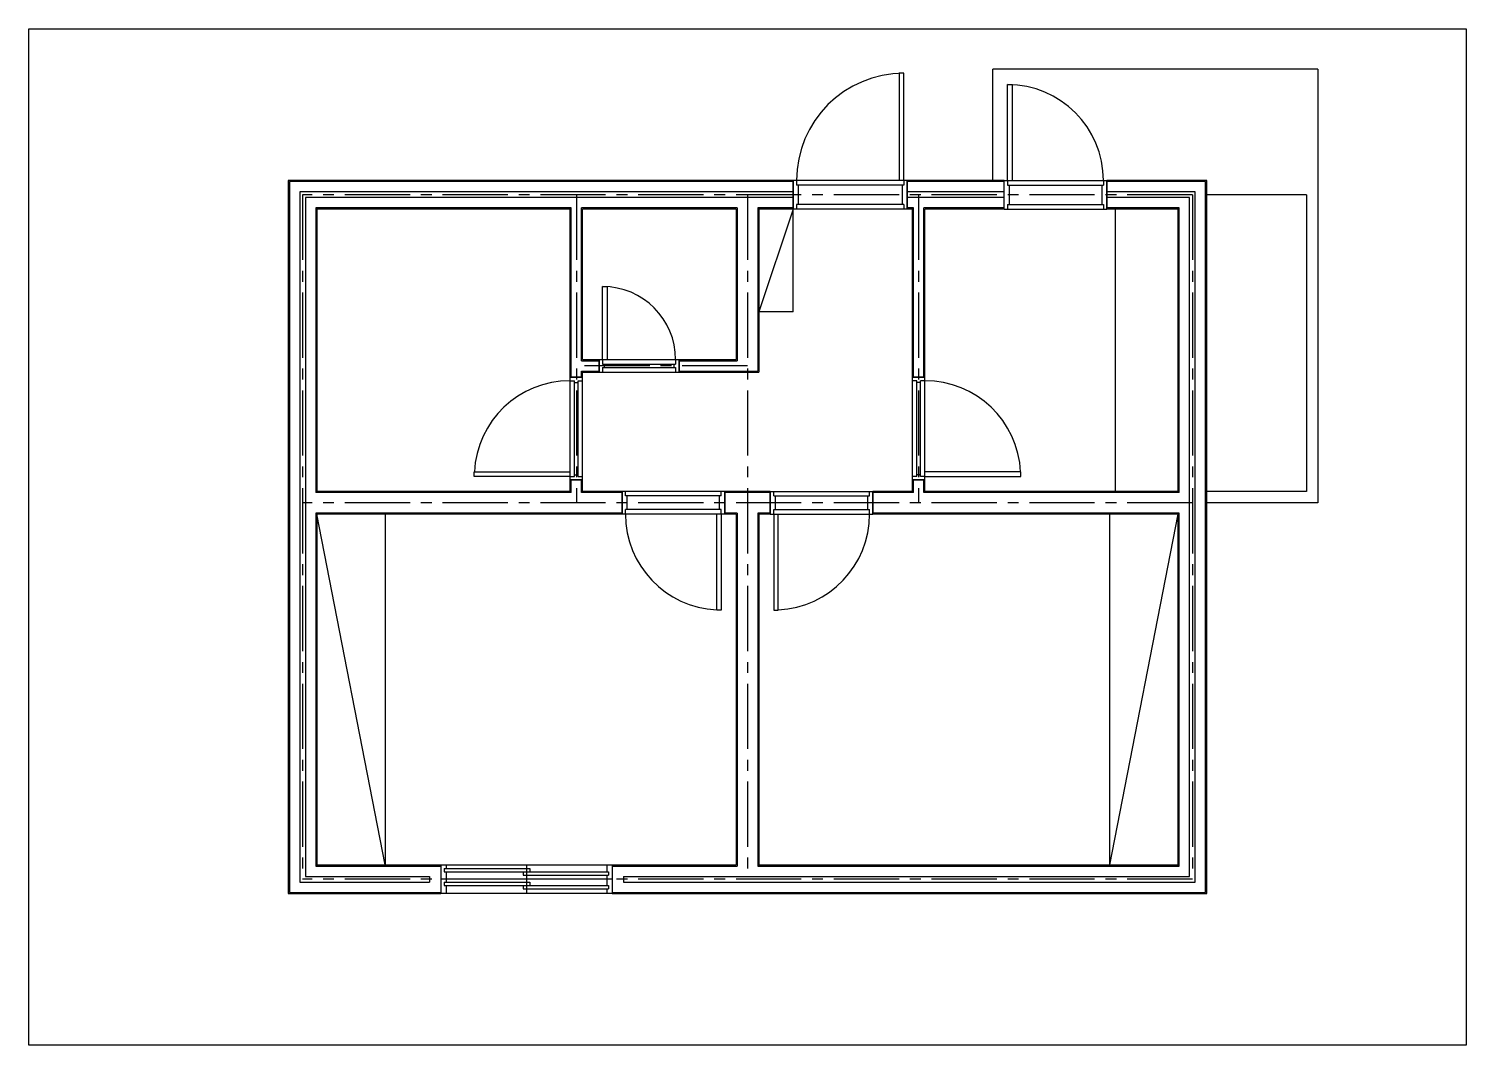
# Model space of a CAD drawing. Header units: millimetres. Extents: x 0 to 12600, y 0 to 8910.
import ezdxf

# ---------------------------------------------------------------- set-up
doc = ezdxf.new("R2010")
doc.units = ezdxf.units.MM
doc.header["$LTSCALE"] = 30
doc.linetypes.add('CENTER2', pattern=[28.575, 19.05, -3.175, 3.175, -3.175])
for name, color, linetype in [('가구', 5, 'Continuous'), ('기타선', 9, 'Continuous'), ('문', 2, 'Continuous'), ('벽', 3, 'Continuous'), ('중심선', 1, 'CENTER2'), ('창문', 4, 'Continuous')]:
    doc.layers.add(name, color=color, linetype=linetype)

msp = doc.modelspace()

# ---------------------------------------------------------------- linework, layer by layer
msp.add_lwpolyline([(0, 0), (0, 8910), (12600, 8910), (12600, 0), (0, 0)], close=True)
at = {"layer": '가구'}
for p, q in [((6700, 6430), (6700, 7330)), ((6700, 6430), (6400, 6430)), ((3125, 4655), (3125, 1580)), ((9475, 1580), (9475, 4655))]:
    msp.add_line(p, q, dxfattribs=at)
at = {"layer": '기타선'}
for p, q in [((6700, 7330), (6400, 6430)), ((3125, 1580), (2525, 4655)), ((9475, 1580), (10075, 4655))]:
    msp.add_line(p, q, dxfattribs=at)
at = {"layer": '문'}
for p, q in [((7670, 8520), (7630, 8520)), ((7630, 8520), (7630, 7580)), ((7670, 7580), (7670, 8520)), ((8580, 7580), (8580, 8420)), ((8580, 8420), (8620, 8420)), ((8620, 8420), (8620, 7580)), ((6700, 7580), (6700, 7330)), ((7700, 7580), (6700, 7580)), ((6730, 7580), (6730, 7540)), ((7670, 7580), (7670, 7540)), ((7700, 7580), (7700, 7330)), ((8550, 7580), (9450, 7580)), ((8550, 7330), (8550, 7580)), ((8580, 7580), (8580, 7540)), ((9420, 7580), (9420, 7540)), ((9450, 7580), (9450, 7330)), ((7670, 7540), (6730, 7540)), ((6745, 7540), (6745, 7370)), ((7655, 7540), (7655, 7370)), ((8580, 7540), (9420, 7540)), ((8595, 7540), (8595, 7370)), ((9405, 7540), (9405, 7370)), ((7700, 7330), (6700, 7330)), ((6730, 7370), (6730, 7330)), ((7670, 7370), (6730, 7370)), ((7670, 7370), (7670, 7330)), ((8550, 7330), (9450, 7330)), ((8580, 7370), (8580, 7330)), ((8580, 7370), (9420, 7370)), ((9420, 7370), (9420, 7330)), ((5030, 6010), (5030, 6650)), ((5030, 6650), (5070, 6650)), ((5070, 6650), (5070, 6010)), ((5000, 6010), (5000, 5900)), ((5000, 6010), (5700, 6010)), ((5030, 6010), (5030, 5970)), ((5030, 5970), (5670, 5970)), ((5030, 5940), (5030, 5900)), ((5030, 5940), (5670, 5940)), ((5045, 5970), (5045, 5940)), ((5655, 5970), (5655, 5940)), ((5670, 6010), (5670, 5970)), ((5670, 5940), (5670, 5900)), ((5700, 6010), (5700, 5900)), ((4745, 5855), (4855, 5855)), ((4745, 4955), (4745, 5855)), ((4745, 5825), (4785, 5825)), ((4785, 4985), (4785, 5825)), ((4785, 5810), (4815, 5810)), ((4815, 5825), (4855, 5825)), ((4815, 4985), (4815, 5825)), ((4855, 4955), (4855, 5855)), ((5000, 5900), (5700, 5900)), ((7855, 5855), (7745, 5855)), ((7745, 4955), (7745, 5855)), ((7785, 5825), (7745, 5825)), ((7785, 4985), (7785, 5825)), ((7815, 5810), (7785, 5810)), ((7855, 5825), (7815, 5825)), ((7815, 4985), (7815, 5825)), ((7855, 4955), (7855, 5855)), ((3905, 4985), (3905, 5025)), ((3905, 5025), (4745, 5025)), ((4745, 4985), (3905, 4985)), ((4745, 4985), (4785, 4985)), ((4745, 4955), (4855, 4955)), ((4785, 5000), (4815, 5000)), ((4815, 4985), (4855, 4985)), ((7785, 4985), (7745, 4985)), ((7855, 4955), (7745, 4955)), ((7815, 5000), (7785, 5000)), ((7855, 4985), (7815, 4985)), ((8695, 5025), (7855, 5025)), ((7855, 4985), (8695, 4985)), ((8695, 4985), (8695, 5025)), ((5200, 4655), (5200, 4855)), ((6100, 4855), (5200, 4855)), ((5230, 4815), (5230, 4855)), ((6070, 4815), (5230, 4815)), ((5245, 4695), (5245, 4815)), ((6055, 4695), (6055, 4815)), ((6070, 4815), (6070, 4855)), ((6100, 4655), (6100, 4855)), ((6500, 4655), (6500, 4855)), ((6500, 4855), (7400, 4855)), ((6530, 4815), (6530, 4855)), ((6530, 4815), (7370, 4815)), ((6545, 4695), (6545, 4815)), ((7355, 4695), (7355, 4815)), ((7370, 4815), (7370, 4855)), ((7400, 4655), (7400, 4855)), ((5230, 4655), (5230, 4695)), ((6070, 4695), (5230, 4695)), ((6070, 4655), (6070, 4695)), ((6530, 4655), (6530, 4695)), ((6530, 4695), (7370, 4695)), ((7370, 4655), (7370, 4695)), ((6100, 4655), (5200, 4655)), ((6030, 3815), (6030, 4655)), ((6070, 4655), (6070, 3815)), ((6500, 4655), (7400, 4655)), ((6530, 4655), (6530, 3815)), ((6570, 3815), (6570, 4655)), ((6070, 3815), (6030, 3815)), ((6530, 3815), (6570, 3815))]:
    msp.add_line(p, q, dxfattribs=at)
at = {"layer": '문', "color": 3}
msp.add_line((9525, 4855), (9525, 7330), dxfattribs=at)
at = {"layer": '문'}
for centre, radius, start, end in [((7670, 7580), 940, 90, 180), ((8580, 7580), 840, 0, 90), ((5030, 6010), 640, 0, 90), ((4745, 4985), 840, 90, 177.27369), ((7855, 4985), 840, 2.72631, 90), ((6070, 4655), 840, 180, 267.27369), ((6530, 4655), 840, 272.72631, 0)]:
    msp.add_arc(centre, radius, start, end, dxfattribs=at)
at = {"layer": '벽', "color": 3}
for p, q in [((11300, 8555), (8450, 8555)), ((11300, 8555), (11300, 4755)), ((2275, 7580), (2275, 1330)), ((6700, 7580), (2275, 7580)), ((2285, 7570), (2285, 1340)), ((6700, 7570), (2285, 7570)), ((8550, 7580), (7700, 7580)), ((8550, 7570), (7700, 7570)), ((10325, 7580), (9450, 7580)), ((10315, 7570), (9450, 7570)), ((10315, 1340), (10315, 7570)), ((10325, 1330), (10325, 7580)), ((11200, 7455), (10325, 7455)), ((11200, 7455), (11200, 4855)), ((4755, 7340), (2515, 7340)), ((2515, 7340), (2515, 4845)), ((4745, 7330), (2525, 7330)), ((2525, 7330), (2525, 4855)), ((6210, 7340), (4845, 7340)), ((6200, 7330), (4855, 7330)), ((6700, 7340), (6390, 7340)), ((6700, 7330), (6400, 7330)), ((7755, 7340), (7700, 7340)), ((7745, 7330), (7700, 7330)), ((8550, 7340), (7845, 7340)), ((8550, 7330), (7855, 7330)), ((10085, 7340), (9450, 7340)), ((10075, 7330), (9450, 7330)), ((10075, 4855), (10075, 7330)), ((10085, 4845), (10085, 7340)), ((11200, 4855), (10325, 4855)), ((2515, 4665), (2515, 1570)), ((10085, 1570), (10085, 4665)), ((11300, 4755), (10325, 4755)), ((2525, 4655), (2525, 1580)), ((10075, 1580), (10075, 4655)), ((2515, 1570), (3612.5, 1570)), ((2525, 1580), (3612.5, 1580)), ((5112.5, 1580), (6200, 1580)), ((5112.5, 1570), (6210, 1570)), ((6390, 1570), (10085, 1570)), ((6400, 1580), (10075, 1580)), ((2275, 1330), (3612.5, 1330)), ((2285, 1340), (3612.5, 1340)), ((5112.5, 1340), (10315, 1340)), ((5112.5, 1330), (10325, 1330))]:
    msp.add_line(p, q, dxfattribs=at)
at = {"layer": '벽'}
for p, q in [((8450, 7580), (8450, 8555)), ((6700, 7330), (6700, 7580)), ((7700, 7330), (7700, 7580)), ((8550, 7330), (8550, 7580)), ((9450, 7330), (9450, 7580)), ((4745, 5855), (4745, 7330)), ((4755, 5855), (4755, 7340)), ((4845, 6000), (4845, 7340)), ((4855, 6010), (4855, 7330)), ((6200, 7330), (6200, 6010)), ((6210, 7340), (6210, 6000)), ((6390, 7340), (6390, 5910)), ((6400, 7330), (6400, 5900)), ((7745, 5855), (7745, 7330)), ((7755, 5855), (7755, 7340)), ((7845, 5855), (7845, 7340)), ((7855, 5855), (7855, 7330)), ((4845, 6000), (5000, 6000)), ((4855, 6010), (5000, 6010)), ((5000, 5900), (5000, 6010)), ((5700, 6010), (6200, 6010)), ((5700, 5900), (5700, 6010)), ((5700, 6000), (6210, 6000)), ((4855, 5855), (4745, 5855)), ((4845, 5910), (5000, 5910)), ((4845, 5855), (4845, 5910)), ((4855, 5900), (5000, 5900)), ((4855, 5855), (4855, 5900)), ((5700, 5910), (6390, 5910)), ((5700, 5900), (6400, 5900)), ((7745, 5855), (7855, 5855)), ((4745, 4855), (4745, 4955)), ((4855, 4955), (4745, 4955)), ((4755, 4845), (4755, 4955)), ((4845, 4845), (4845, 4955)), ((4855, 4855), (4855, 4955)), ((7745, 4855), (7745, 4955)), ((7745, 4955), (7855, 4955)), ((7755, 4845), (7755, 4955)), ((7845, 4845), (7845, 4955)), ((7855, 4855), (7855, 4955)), ((4755, 4845), (2515, 4845)), ((4745, 4855), (2525, 4855)), ((5200, 4845), (4845, 4845)), ((5200, 4855), (4855, 4855)), ((5200, 4855), (5200, 4655)), ((6100, 4855), (6100, 4655)), ((6500, 4855), (6100, 4855)), ((6500, 4845), (6100, 4845)), ((6500, 4855), (6500, 4655)), ((7745, 4855), (7400, 4855)), ((7400, 4855), (7400, 4655)), ((7755, 4845), (7400, 4845)), ((10085, 4845), (7845, 4845)), ((10075, 4855), (7855, 4855)), ((5200, 4665), (2515, 4665)), ((6210, 4665), (6100, 4665)), ((6210, 4665), (6210, 1570)), ((6390, 4665), (6390, 1570)), ((6500, 4665), (6390, 4665)), ((10085, 4665), (7400, 4665)), ((5200, 4655), (2525, 4655)), ((6200, 4655), (6100, 4655)), ((6200, 4655), (6200, 1580)), ((6400, 4655), (6400, 1580)), ((6500, 4655), (6400, 4655)), ((10075, 4655), (7400, 4655)), ((3612.5, 1580), (3612.5, 1330)), ((5112.5, 1580), (5112.5, 1330))]:
    msp.add_line(p, q, dxfattribs=at)
at = {"layer": '벽', "color": 6}
for p, q in [((2375, 7480), (2375, 1430)), ((6700, 7480), (2375, 7480)), ((8550, 7480), (7700, 7480)), ((10225, 7480), (9450, 7480)), ((10225, 1430), (10225, 7480)), ((2425, 7430), (2425, 1480)), ((6700, 7430), (2425, 7430)), ((8550, 7430), (7700, 7430)), ((10175, 7430), (9450, 7430)), ((10175, 1480), (10175, 7430)), ((2375, 1430), (3512.5, 1430)), ((2425, 1480), (3512.5, 1480)), ((3512.5, 1480), (3512.5, 1430)), ((5212.5, 1480), (5212.5, 1430)), ((5212.5, 1480), (10175, 1480)), ((5212.5, 1430), (10225, 1430))]:
    msp.add_line(p, q, dxfattribs=at)
at = {"layer": '중심선'}
for p, q in [((2400, 7455), (2400, 1455)), ((10200, 7455), (2400, 7455)), ((4800, 7455), (4800, 4755)), ((6300, 7455), (6300, 1455)), ((7800, 7455), (7800, 4755)), ((10200, 7455), (10200, 1455)), ((6300, 5955), (4800, 5955)), ((10200, 4755), (2400, 4755)), ((10200, 1455), (2400, 1455))]:
    msp.add_line(p, q, dxfattribs=at)
at = {"layer": '창문'}
for p, q in [((3612.5, 1580), (3612.5, 1330)), ((3612.5, 1580), (5112.5, 1580)), ((3642.5, 1550), (3642.5, 1520)), ((3642.5, 1550), (4392.5, 1550)), ((3642.5, 1520), (5082.5, 1520)), ((3657.5, 1580), (3657.5, 1550)), ((3657.5, 1520), (3657.5, 1430)), ((4332.5, 1520), (4332.5, 1490)), ((4362.5, 1580), (4362.5, 1330)), ((4392.5, 1550), (4392.5, 1520)), ((5067.5, 1580), (5067.5, 1520)), ((5082.5, 1520), (5082.5, 1490)), ((5112.5, 1580), (5112.5, 1330)), ((3612.5, 1460), (5112.5, 1460)), ((3642.5, 1430), (4392.5, 1430)), ((3642.5, 1430), (3642.5, 1400)), ((3642.5, 1400), (5082.5, 1400)), ((3657.5, 1400), (3657.5, 1330)), ((4332.5, 1490), (5082.5, 1490)), ((4332.5, 1400), (4332.5, 1370)), ((4392.5, 1430), (4392.5, 1400)), ((5067.5, 1490), (5067.5, 1400)), ((5082.5, 1400), (5082.5, 1370)), ((5112.5, 1330), (3612.5, 1330)), ((4332.5, 1370), (5082.5, 1370)), ((5067.5, 1370), (5067.5, 1330))]:
    msp.add_line(p, q, dxfattribs=at)

doc.saveas('drawing.dxf')
